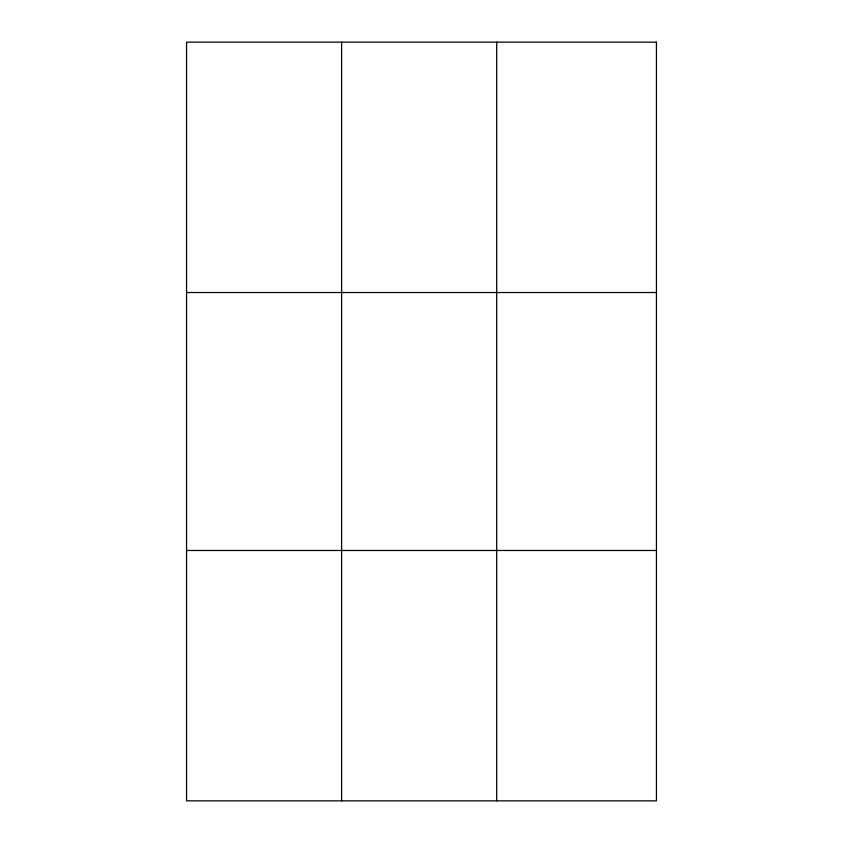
<?xml version="1.0" encoding="UTF-8"?>
<svg xmlns="http://www.w3.org/2000/svg" width="843" height="843" viewBox="0 0 843 843"><rect width="100%" height="100%" fill="white"/><g stroke="black" fill="none" stroke-linecap="round" stroke-linejoin="round"><path stroke-width="1.26" d="M341.615 42.15L341.615 800.85M496.685 42.15L496.685 800.85M186.556 292.521L656.444 292.521M186.556 550.479L656.444 550.479M656.444 42.15L656.444 800.85L186.556 800.85L186.556 42.15L656.444 42.15"/></g></svg>
